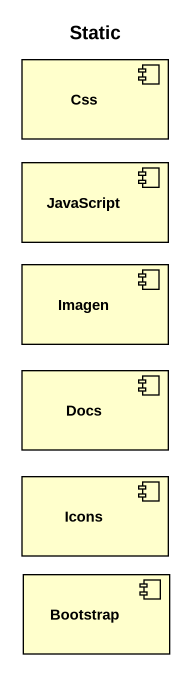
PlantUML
@startuml
title Static
component Css
component JavaScript
component Imagen
component Docs
component Icons
component Bootstrap
@enduml
